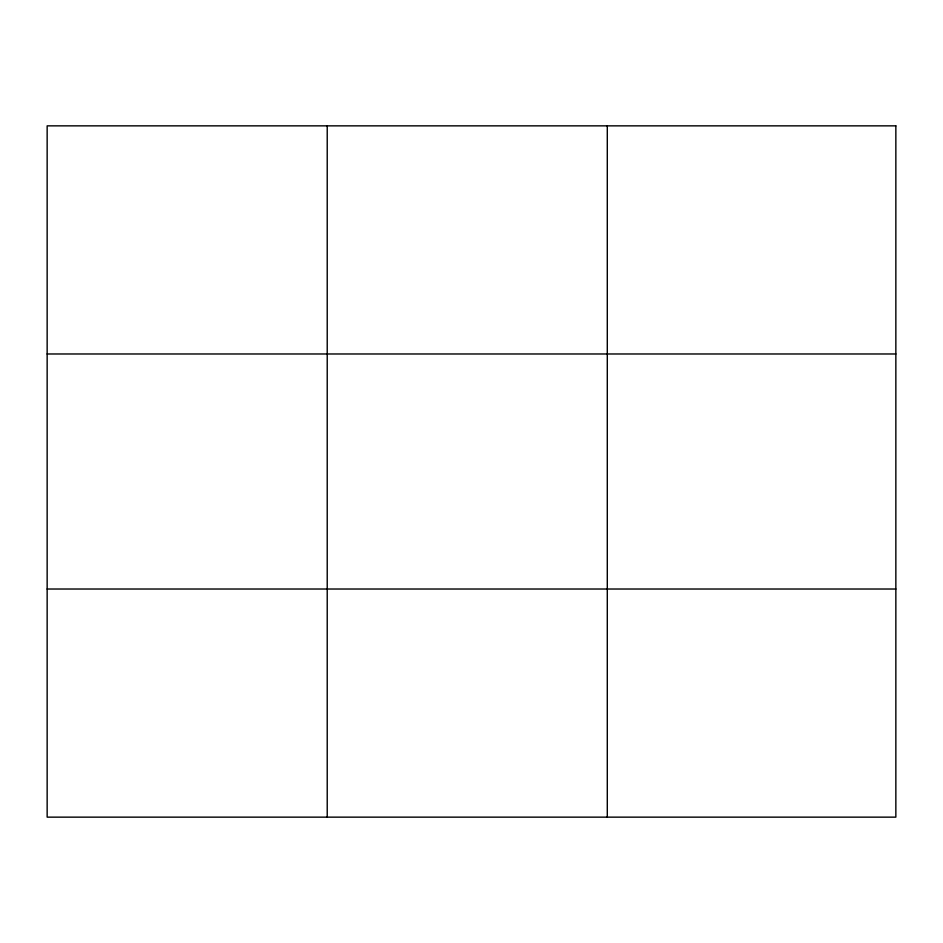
<?xml version="1.0" encoding="UTF-8"?>
<svg xmlns="http://www.w3.org/2000/svg" width="943" height="943" viewBox="0 0 943 943"><rect width="100%" height="100%" fill="white"/><g stroke="black" fill="none" stroke-linecap="round" stroke-linejoin="round"><path stroke-width="1.41" d="M327.221 125.855L327.221 817.145M607.292 125.855L607.292 817.145M47.15 353.979L895.85 353.979M47.15 589.021L895.85 589.021M895.85 125.855L895.85 817.145L47.15 817.145L47.15 125.855L895.85 125.855"/></g></svg>
